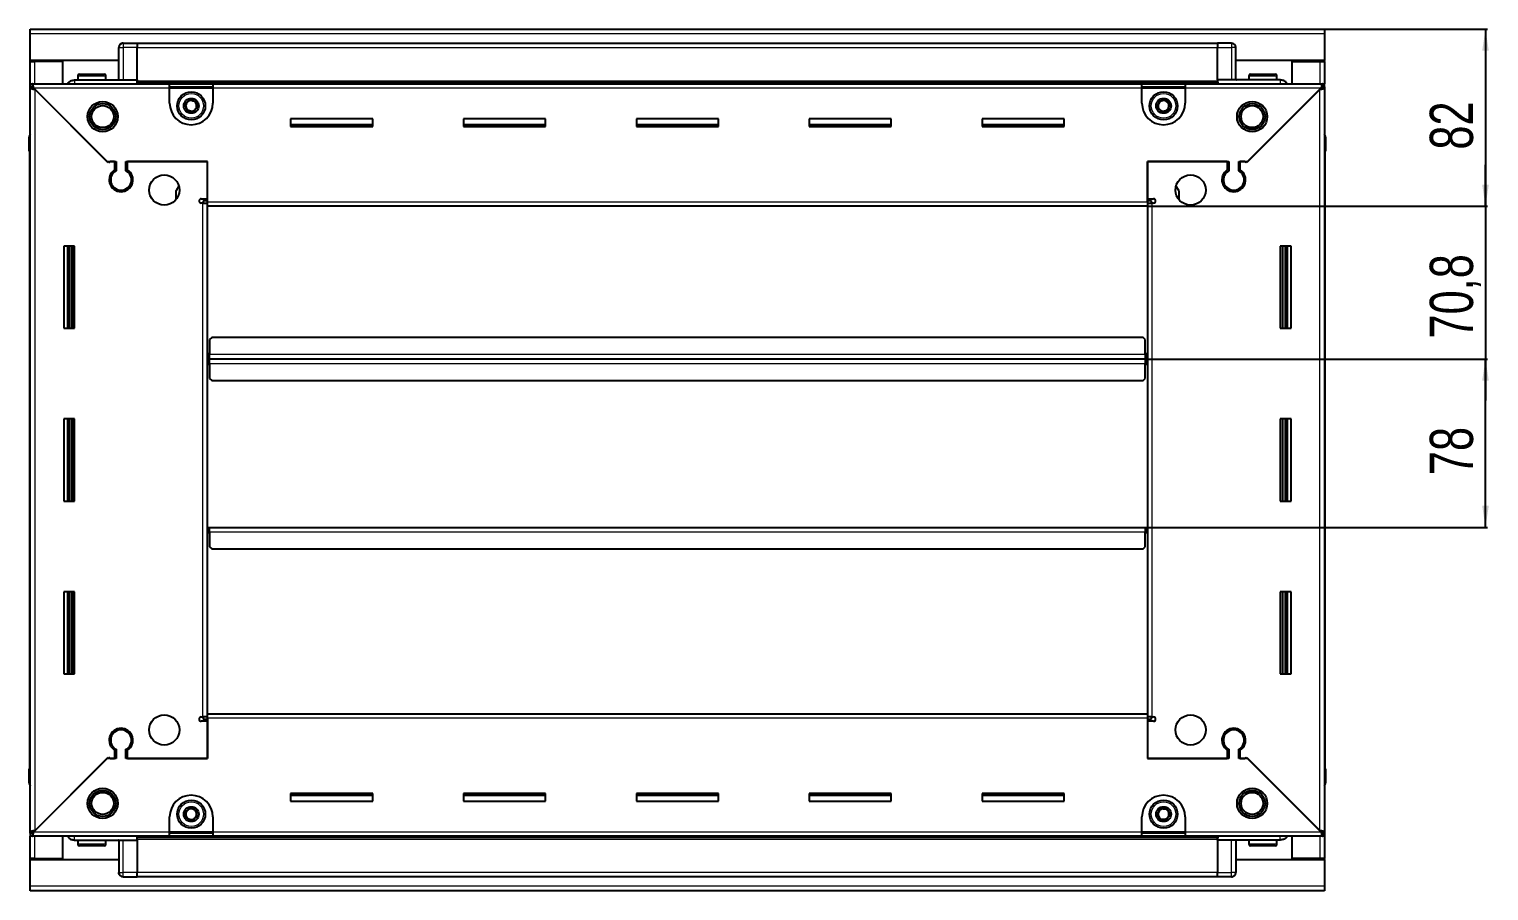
# Model space of a CAD drawing. Header units: millimetres. Extents: x 899 to 3869, y -216 to 1816.
# Drawn here: x 3193 to 3869, y 1294 to 1693 of the extents above; entities that cross this region are included whole.
import ezdxf

# ---------------------------------------------------------------- set-up
doc = ezdxf.new("R2010")
doc.units = ezdxf.units.MM
doc.layers.add('FORMAT', color=7, linetype='Continuous')
doc.styles.add('SLDTEXTSTYLE0', font='TXT', dxfattribs={"width": 0.75})
doc.dimstyles.new('SLDDIMSTYLE0', dxfattribs={"dimtxt": 20, "dimasz": 10, "dimexe": 0, "dimexo": 0.0625, "dimgap": 5, "dimtad": 2, "dimdec": 1, "dimrnd": 1e-09, "dimzin": 12, "dimdsep": 46, "dimtxsty": 'SLDTEXTSTYLE0', "dimsah": 1, "dimcen": 0.09, "dimadec": 0, "dimazin": 3, "dimtfac": 1, "dimtofl": 0, "dimtmove": 0, "dimatfit": 3, "dimfxl": 0, "dimfrac": 2, "dimtolj": 1, "dimtzin": 12, "dimarcsym": 0})
doc.dimstyles.new('SLDDIMSTYLE1', dxfattribs={"dimtxt": 20, "dimasz": 10, "dimexe": 0, "dimexo": 0.0625, "dimgap": 5, "dimtad": 2, "dimdec": 1, "dimrnd": 1e-09, "dimzin": 12, "dimdsep": 46, "dimtxsty": 'SLDTEXTSTYLE0', "dimsah": 1, "dimcen": 0.09, "dimadec": 0, "dimazin": 3, "dimtfac": 1, "dimtmove": 0, "dimatfit": 0, "dimfxl": 0, "dimfrac": 2, "dimtolj": 1, "dimtzin": 12, "dimarcsym": 0})

# ---------------------------------------------------------------- blocks, each defined once
blk = doc.blocks.new('_D_5')
at = {"layer": 'FORMAT'}
for p, q in [((3792.96, 1693.43), (3868.45, 1693.43)), ((3867.45, 1693.43), (3867.45, 1611.43)), ((3710.96, 1611.43), (3868.45, 1611.43))]:
    blk.add_line(p, q, dxfattribs=at)
for points in [[(3867.45, 1693.43), (3865.91, 1683.43), (3868.99, 1683.43)], [(3867.45, 1611.43), (3868.99, 1621.43), (3865.91, 1621.43)]]:
    blk.add_solid(points, dxfattribs=at)
at = {"layer": 'FORMAT', "insert": (3841.67, 1637.66), "char_height": 20, "attachment_point": 1, "rotation": 90, "style": 'SLDTEXTSTYLE0'}
blk.add_mtext('82', dxfattribs=at)
blk = doc.blocks.new('_D_6')
at = {"layer": 'FORMAT'}
for p, q in [((3867.45, 1611.43), (3867.45, 1630.66)), ((3710.96, 1611.43), (3868.45, 1611.43)), ((3867.45, 1611.43), (3867.45, 1540.68)), ((3709.96, 1540.68), (3868.45, 1540.68)), ((3867.45, 1540.68), (3867.45, 1521.45))]:
    blk.add_line(p, q, dxfattribs=at)
for points in [[(3867.45, 1611.43), (3868.99, 1621.43), (3865.91, 1621.43)], [(3867.45, 1540.68), (3865.91, 1530.68), (3868.99, 1530.68)]]:
    blk.add_solid(points, dxfattribs=at)
at = {"layer": 'FORMAT', "insert": (3841.67, 1550.2), "char_height": 20, "attachment_point": 1, "rotation": 90, "style": 'SLDTEXTSTYLE0'}
blk.add_mtext('70,8', dxfattribs=at)
blk = doc.blocks.new('_D_7')
at = {"layer": 'FORMAT'}
for p, q in [((3709.96, 1540.68), (3868.45, 1540.68)), ((3867.45, 1462.73), (3867.45, 1540.68)), ((3709.96, 1462.73), (3868.45, 1462.73))]:
    blk.add_line(p, q, dxfattribs=at)
for points in [[(3867.45, 1540.68), (3865.91, 1530.68), (3868.99, 1530.68)], [(3867.45, 1462.73), (3868.99, 1472.73), (3865.91, 1472.73)]]:
    blk.add_solid(points, dxfattribs=at)
at = {"layer": 'FORMAT', "insert": (3841.67, 1486.93), "char_height": 20, "attachment_point": 1, "rotation": 90, "style": 'SLDTEXTSTYLE0'}
blk.add_mtext('78', dxfattribs=at)

msp = doc.modelspace()

# ---------------------------------------------------------------- linework, layer by layer
at = {"color": 7, "linetype": 'Continuous', "lineweight": 25}
for p, q in [((3193.95, 1691.33), (3193.95, 1693.43)), ((3193.95, 1693.43), (3792.95, 1693.43)), ((3193.95, 1678.93), (3193.95, 1691.33)), ((3792.95, 1693.43), (3792.95, 1691.33)), ((3792.95, 1691.33), (3792.95, 1678.93)), ((3234.95, 1669.93), (3234.95, 1684.93)), ((3235.63, 1686.43), (3235.62, 1686.43)), ((3236.95, 1686.93), (3243.45, 1686.93)), ((3236.95, 1686.93), (3243.45, 1686.93)), ((3243.45, 1686.93), (3243.45, 1686.93)), ((3243.45, 1686.93), (3243.45, 1686.93)), ((3243.45, 1686.93), (3243.45, 1684.93)), ((3743.45, 1686.78), (3243.45, 1686.78)), ((3243.45, 1669.93), (3243.45, 1684.93)), ((3743.45, 1686.93), (3743.45, 1686.93)), ((3749.95, 1686.93), (3743.45, 1686.93)), ((3749.95, 1686.93), (3743.45, 1686.93)), ((3743.45, 1686.93), (3743.45, 1684.93)), ((3743.45, 1669.93), (3743.45, 1684.93)), ((3751.95, 1684.93), (3751.95, 1684.93)), ((3751.95, 1669.93), (3751.95, 1684.93)), ((3234.95, 1678.93), (3193.95, 1678.93)), ((3193.95, 1678.43), (3193.95, 1678.93)), ((3193.95, 1668.18), (3193.95, 1678.43)), ((3193.95, 1678.43), (3196.05, 1678.43)), ((3195.45, 1678.43), (3195.45, 1678.93)), ((3208.95, 1678.43), (3196.05, 1678.43)), ((3208.95, 1668.18), (3208.95, 1678.43)), ((3792.95, 1678.93), (3751.95, 1678.93)), ((3777.95, 1668.18), (3777.95, 1678.43)), ((3777.95, 1678.43), (3790.85, 1678.43)), ((3790.85, 1678.43), (3792.95, 1678.43)), ((3791.45, 1678.43), (3791.45, 1678.93)), ((3792.95, 1678.43), (3792.95, 1678.93)), ((3792.95, 1678.43), (3792.95, 1668.18)), ((3214.45, 1669.93), (3243.45, 1669.93)), ((3215.95, 1671.83), (3215.95, 1669.93)), ((3216.75, 1672.63), (3228.15, 1672.63)), ((3228.95, 1669.93), (3228.95, 1671.83)), ((3243.37, 1668.18), (3243.45, 1669.9)), ((3243.45, 1669.93), (3243.45, 1669.43)), ((3243.45, 1668.78), (3743.45, 1668.78)), ((3743.45, 1669.93), (3743.45, 1669.43)), ((3772.45, 1669.93), (3743.45, 1669.93)), ((3743.45, 1669.9), (3743.52, 1668.18)), ((3757.95, 1671.83), (3757.95, 1669.93)), ((3758.75, 1672.63), (3770.15, 1672.63)), ((3770.95, 1669.93), (3770.95, 1671.83)), ((3193.95, 1666.68), (3193.95, 1668.18)), ((3193.95, 1668.18), (3194.95, 1668.18)), ((3193.95, 1666.18), (3193.95, 1666.68)), ((3193.95, 1666.68), (3194.95, 1666.68)), ((3193.95, 1321.68), (3193.95, 1666.18)), ((3195.45, 1666.18), (3193.95, 1666.18)), ((3194.95, 1666.68), (3194.95, 1668.18)), ((3194.95, 1668.18), (3258.45, 1668.18)), ((3195.55, 1666.08), (3229.45, 1632.18)), ((3230.15, 1631.48), (3196.05, 1665.58)), ((3258.45, 1666.08), (3258.45, 1668.18)), ((3258.45, 1668.18), (3278.45, 1668.18)), ((3258.45, 1666.68), (3278.45, 1666.68)), ((3258.45, 1659.18), (3258.45, 1666.08)), ((3278.45, 1668.18), (3278.45, 1666.08)), ((3278.45, 1668.18), (3708.45, 1668.18)), ((3278.45, 1666.08), (3278.45, 1659.18)), ((3708.45, 1666.08), (3708.45, 1668.18)), ((3708.45, 1668.18), (3728.45, 1668.18)), ((3708.45, 1666.68), (3728.45, 1666.68)), ((3708.45, 1659.18), (3708.45, 1666.08)), ((3728.45, 1668.18), (3791.95, 1668.18)), ((3728.45, 1668.18), (3728.45, 1666.08)), ((3728.45, 1666.08), (3728.45, 1659.18)), ((3790.85, 1665.58), (3756.75, 1631.48)), ((3757.45, 1632.18), (3791.35, 1666.08)), ((3791.45, 1666.18), (3792.95, 1666.18)), ((3791.95, 1666.68), (3791.95, 1668.18)), ((3791.95, 1668.18), (3792.95, 1668.18)), ((3791.95, 1666.68), (3792.95, 1666.68)), ((3792.95, 1666.68), (3792.95, 1668.18)), ((3792.95, 1666.68), (3792.95, 1666.18)), ((3792.95, 1666.18), (3792.95, 1321.68)), ((3352.45, 1651.93), (3314.45, 1651.93)), ((3314.45, 1651.93), (3314.45, 1648.43)), ((3352.45, 1649.18), (3314.45, 1649.18)), ((3314.45, 1648.43), (3352.45, 1648.43)), ((3352.45, 1648.43), (3352.45, 1651.93)), ((3432.45, 1651.93), (3394.45, 1651.93)), ((3394.45, 1651.93), (3394.45, 1648.43)), ((3432.45, 1649.18), (3394.45, 1649.18)), ((3394.45, 1648.43), (3432.45, 1648.43)), ((3432.45, 1648.43), (3432.45, 1651.93)), ((3512.45, 1651.93), (3474.45, 1651.93)), ((3474.45, 1651.93), (3474.45, 1648.43)), ((3512.45, 1649.18), (3474.45, 1649.18)), ((3474.45, 1648.43), (3512.45, 1648.43)), ((3512.45, 1648.43), (3512.45, 1651.93)), ((3592.45, 1651.93), (3554.45, 1651.93)), ((3554.45, 1651.93), (3554.45, 1648.43)), ((3592.45, 1649.18), (3554.45, 1649.18)), ((3554.45, 1648.43), (3592.45, 1648.43)), ((3592.45, 1648.43), (3592.45, 1651.93)), ((3672.45, 1651.93), (3634.45, 1651.93)), ((3634.45, 1651.93), (3634.45, 1648.43)), ((3672.45, 1649.18), (3634.45, 1649.18)), ((3634.45, 1648.43), (3672.45, 1648.43)), ((3672.45, 1648.43), (3672.45, 1651.93)), ((3193.45, 1643.43), (3193.45, 1636.93)), ((3193.45, 1636.93), (3193.45, 1643.43)), ((3792.95, 1644.76), (3792.95, 1644.76)), ((3793.45, 1643.43), (3793.45, 1636.93)), ((3793.45, 1636.93), (3793.45, 1643.43)), ((3193.45, 1636.93), (3193.45, 1636.93)), ((3193.95, 1636.93), (3193.45, 1636.93)), ((3193.6, 1636.93), (3193.6, 1350.93)), ((3792.95, 1636.93), (3793.45, 1636.93)), ((3793.3, 1350.93), (3793.3, 1636.93)), ((3793.45, 1636.93), (3793.45, 1636.93)), ((3793.45, 1636.93), (3793.45, 1636.93)), ((3229.45, 1632.18), (3233.65, 1632.18)), ((3230.85, 1632.18), (3230.15, 1631.48)), ((3232.95, 1632.18), (3230.85, 1632.18)), ((3232.95, 1632.18), (3232.95, 1628.29)), ((3233.65, 1632.18), (3233.65, 1627.9)), ((3238.25, 1632.18), (3275.95, 1632.18)), ((3238.25, 1627.9), (3238.25, 1632.18)), ((3238.95, 1628.29), (3238.95, 1632.18)), ((3275.95, 1632.18), (3238.95, 1632.18)), ((3275.95, 1613.53), (3275.95, 1632.18)), ((3275.95, 1614.93), (3275.95, 1632.18)), ((3710.95, 1632.18), (3748.65, 1632.18)), ((3710.95, 1613.53), (3710.95, 1632.18)), ((3710.95, 1632.18), (3710.95, 1614.93)), ((3747.95, 1632.18), (3710.95, 1632.18)), ((3747.95, 1632.18), (3747.95, 1628.29)), ((3748.65, 1632.18), (3748.65, 1627.9)), ((3753.25, 1632.18), (3757.45, 1632.18)), ((3753.25, 1627.9), (3753.25, 1632.18)), ((3756.05, 1632.18), (3753.95, 1632.18)), ((3753.95, 1628.29), (3753.95, 1632.18)), ((3756.75, 1631.48), (3756.05, 1632.18)), ((3233.95, 1619.32), (3233.95, 1618.56)), ((3262.69, 1620.83), (3261.45, 1618.68)), ((3261.45, 1614.6), (3261.45, 1618.68)), ((3273.1, 1614.93), (3275.95, 1614.93)), ((3710.95, 1614.93), (3713.8, 1614.93)), ((3725.45, 1618.68), (3724.21, 1620.83)), ((3725.45, 1618.68), (3725.45, 1614.6)), ((3752.95, 1619.32), (3752.95, 1618.56)), ((3273.85, 1612.93), (3273.1, 1612.93)), ((3273.85, 1612.93), (3275.95, 1612.93)), ((3275.95, 1613.93), (3273.95, 1613.93)), ((3273.95, 1613.93), (3273.95, 1612.93)), ((3275.95, 1611.43), (3275.95, 1613.53)), ((3710.95, 1611.43), (3275.95, 1611.43)), ((3275.95, 1376.43), (3275.95, 1611.43)), ((3712.95, 1613.93), (3710.95, 1613.93)), ((3710.95, 1613.53), (3710.95, 1611.43)), ((3710.95, 1612.93), (3713.05, 1612.93)), ((3710.95, 1611.43), (3710.95, 1376.43)), ((3712.95, 1612.93), (3712.95, 1613.93)), ((3713.8, 1612.93), (3713.05, 1612.93)), ((3214.45, 1592.93), (3209.45, 1592.93)), ((3209.45, 1592.93), (3209.45, 1554.93)), ((3211.6, 1554.93), (3211.6, 1592.93)), ((3213.39, 1554.93), (3213.39, 1592.93)), ((3213.42, 1554.93), (3213.42, 1592.93)), ((3214.45, 1554.93), (3214.45, 1592.93)), ((3772.45, 1592.93), (3772.45, 1554.93)), ((3777.45, 1592.93), (3772.45, 1592.93)), ((3773.47, 1592.93), (3773.47, 1554.93)), ((3773.51, 1592.93), (3773.51, 1554.93)), ((3775.3, 1592.93), (3775.3, 1554.93)), ((3777.45, 1554.93), (3777.45, 1592.93)), ((3209.45, 1554.93), (3214.45, 1554.93)), ((3772.45, 1554.93), (3777.45, 1554.93)), ((3277.95, 1550.68), (3276.95, 1549.68)), ((3276.95, 1549.68), (3276.95, 1542.78)), ((3708.95, 1550.68), (3277.95, 1550.68)), ((3709.95, 1549.68), (3708.95, 1550.68)), ((3709.95, 1542.78), (3709.95, 1549.68)), ((3276.7, 1540.68), (3275.95, 1540.68)), ((3276.95, 1543.53), (3276.7, 1543.53)), ((3276.7, 1543.53), (3276.7, 1540.68)), ((3276.7, 1540.68), (3276.7, 1537.83)), ((3276.95, 1540.68), (3276.95, 1542.78)), ((3709.95, 1540.68), (3276.95, 1540.68)), ((3276.95, 1538.58), (3276.95, 1540.68)), ((3710.2, 1543.53), (3709.95, 1543.53)), ((3709.95, 1542.78), (3709.95, 1540.68)), ((3709.95, 1540.68), (3709.95, 1538.58)), ((3710.2, 1540.68), (3710.2, 1543.53)), ((3710.95, 1540.68), (3710.2, 1540.68)), ((3710.2, 1537.83), (3710.2, 1540.68)), ((3276.7, 1537.83), (3276.95, 1537.83)), ((3276.95, 1538.58), (3276.95, 1531.68)), ((3709.95, 1531.68), (3709.95, 1538.58)), ((3709.95, 1537.83), (3710.2, 1537.83)), ((3276.95, 1531.68), (3277.95, 1530.68)), ((3277.95, 1530.68), (3708.95, 1530.68)), ((3708.95, 1530.68), (3709.95, 1531.68)), ((3214.45, 1512.93), (3209.45, 1512.93)), ((3209.45, 1512.93), (3209.45, 1474.93)), ((3211.6, 1474.93), (3211.6, 1512.93)), ((3213.39, 1474.93), (3213.39, 1512.93)), ((3213.42, 1474.93), (3213.42, 1512.93)), ((3214.45, 1474.93), (3214.45, 1512.93)), ((3772.45, 1512.93), (3772.45, 1474.93)), ((3777.45, 1512.93), (3772.45, 1512.93)), ((3773.47, 1512.93), (3773.47, 1474.93)), ((3773.51, 1512.93), (3773.51, 1474.93)), ((3775.3, 1512.93), (3775.3, 1474.93)), ((3777.45, 1474.93), (3777.45, 1512.93)), ((3209.45, 1474.93), (3214.45, 1474.93)), ((3772.45, 1474.93), (3777.45, 1474.93)), ((3275.95, 1462.73), (3276.7, 1462.73)), ((3276.7, 1462.73), (3276.7, 1459.88)), ((3276.7, 1459.88), (3276.95, 1459.88)), ((3276.95, 1460.63), (3276.95, 1462.73)), ((3276.95, 1462.73), (3709.95, 1462.73)), ((3276.95, 1460.63), (3276.95, 1453.73)), ((3709.95, 1462.73), (3709.95, 1460.63)), ((3709.95, 1453.73), (3709.95, 1460.63)), ((3709.95, 1459.88), (3710.2, 1459.88)), ((3710.2, 1459.88), (3710.2, 1462.73)), ((3710.2, 1462.73), (3710.95, 1462.73)), ((3276.95, 1453.73), (3277.95, 1452.73)), ((3277.95, 1452.73), (3708.95, 1452.73)), ((3708.95, 1452.73), (3709.95, 1453.73)), ((3214.45, 1432.93), (3209.45, 1432.93)), ((3209.45, 1432.93), (3209.45, 1394.93)), ((3211.6, 1394.93), (3211.6, 1432.93)), ((3213.39, 1394.93), (3213.39, 1432.93)), ((3213.42, 1394.93), (3213.42, 1432.93)), ((3214.45, 1394.93), (3214.45, 1432.93)), ((3772.45, 1432.93), (3772.45, 1394.93)), ((3777.45, 1432.93), (3772.45, 1432.93)), ((3773.47, 1432.93), (3773.47, 1394.93)), ((3773.51, 1432.93), (3773.51, 1394.93)), ((3775.3, 1432.93), (3775.3, 1394.93)), ((3777.45, 1394.93), (3777.45, 1432.93)), ((3209.45, 1394.93), (3214.45, 1394.93)), ((3772.45, 1394.93), (3777.45, 1394.93)), ((3273.1, 1374.93), (3273.85, 1374.93)), ((3275.95, 1372.93), (3273.1, 1372.93)), ((3275.95, 1374.93), (3273.85, 1374.93)), ((3273.95, 1374.93), (3273.95, 1373.93)), ((3273.95, 1373.93), (3275.95, 1373.93)), ((3275.95, 1374.33), (3275.95, 1376.43)), ((3275.95, 1376.43), (3710.95, 1376.43)), ((3275.95, 1374.33), (3275.95, 1355.68)), ((3275.95, 1355.68), (3275.95, 1372.93)), ((3710.95, 1376.43), (3710.95, 1374.33)), ((3713.05, 1374.93), (3710.95, 1374.93)), ((3710.95, 1374.33), (3710.95, 1355.68)), ((3710.95, 1373.93), (3712.95, 1373.93)), ((3710.95, 1372.93), (3710.95, 1355.68)), ((3713.8, 1372.93), (3710.95, 1372.93)), ((3712.95, 1373.93), (3712.95, 1374.93)), ((3713.05, 1374.93), (3713.8, 1374.93)), ((3233.95, 1369.31), (3233.95, 1368.55)), ((3752.95, 1369.31), (3752.95, 1368.55)), ((3232.95, 1359.57), (3232.95, 1355.68)), ((3233.65, 1359.97), (3233.65, 1355.68)), ((3238.25, 1355.68), (3238.25, 1359.97)), ((3238.95, 1355.68), (3238.95, 1359.57)), ((3747.95, 1359.57), (3747.95, 1355.68)), ((3748.65, 1359.97), (3748.65, 1355.68)), ((3753.25, 1355.68), (3753.25, 1359.97)), ((3753.95, 1355.68), (3753.95, 1359.57)), ((3229.45, 1355.68), (3195.55, 1321.78)), ((3196.05, 1322.28), (3230.15, 1356.38)), ((3233.65, 1355.68), (3229.45, 1355.68)), ((3230.15, 1356.38), (3230.85, 1355.68)), ((3230.85, 1355.68), (3232.95, 1355.68)), ((3275.95, 1355.68), (3238.25, 1355.68)), ((3238.95, 1355.68), (3275.95, 1355.68)), ((3748.65, 1355.68), (3710.95, 1355.68)), ((3710.95, 1355.68), (3747.95, 1355.68)), ((3757.45, 1355.68), (3753.25, 1355.68)), ((3753.95, 1355.68), (3756.05, 1355.68)), ((3756.05, 1355.68), (3756.75, 1356.38)), ((3756.75, 1356.38), (3790.85, 1322.28)), ((3791.35, 1321.78), (3757.45, 1355.68)), ((3193.45, 1350.93), (3193.45, 1350.93)), ((3193.45, 1344.43), (3193.45, 1350.93)), ((3193.45, 1350.93), (3193.45, 1350.93)), ((3193.45, 1350.93), (3193.45, 1344.43)), ((3193.95, 1350.93), (3193.45, 1350.93)), ((3792.95, 1350.93), (3793.45, 1350.93)), ((3793.45, 1350.93), (3793.45, 1350.93)), ((3793.45, 1344.43), (3793.45, 1350.93)), ((3793.45, 1350.93), (3793.45, 1344.43)), ((3193.95, 1343.11), (3193.95, 1343.11)), ((3352.45, 1339.43), (3314.45, 1339.43)), ((3314.45, 1339.43), (3314.45, 1335.93)), ((3314.45, 1338.68), (3352.45, 1338.68)), ((3352.45, 1335.93), (3352.45, 1339.43)), ((3432.45, 1339.43), (3394.45, 1339.43)), ((3394.45, 1339.43), (3394.45, 1335.93)), ((3394.45, 1338.68), (3432.45, 1338.68)), ((3432.45, 1335.93), (3432.45, 1339.43)), ((3512.45, 1339.43), (3474.45, 1339.43)), ((3474.45, 1339.43), (3474.45, 1335.93)), ((3474.45, 1338.68), (3512.45, 1338.68)), ((3512.45, 1335.93), (3512.45, 1339.43)), ((3592.45, 1339.43), (3554.45, 1339.43)), ((3554.45, 1339.43), (3554.45, 1335.93)), ((3554.45, 1338.68), (3592.45, 1338.68)), ((3592.45, 1335.93), (3592.45, 1339.43)), ((3672.45, 1339.43), (3634.45, 1339.43)), ((3634.45, 1339.43), (3634.45, 1335.93)), ((3634.45, 1338.68), (3672.45, 1338.68)), ((3672.45, 1335.93), (3672.45, 1339.43)), ((3314.45, 1335.93), (3352.45, 1335.93)), ((3394.45, 1335.93), (3432.45, 1335.93)), ((3474.45, 1335.93), (3512.45, 1335.93)), ((3554.45, 1335.93), (3592.45, 1335.93)), ((3634.45, 1335.93), (3672.45, 1335.93)), ((3258.45, 1321.78), (3258.45, 1328.68)), ((3278.45, 1328.68), (3278.45, 1321.78)), ((3708.45, 1321.78), (3708.45, 1328.68)), ((3728.45, 1328.68), (3728.45, 1321.78)), ((3193.95, 1321.18), (3193.95, 1321.68)), ((3195.45, 1321.68), (3193.95, 1321.68)), ((3193.95, 1321.18), (3193.95, 1319.68)), ((3194.95, 1321.18), (3193.95, 1321.18)), ((3193.95, 1309.43), (3193.95, 1319.68)), ((3194.95, 1319.68), (3193.95, 1319.68)), ((3194.95, 1321.18), (3194.95, 1319.68)), ((3258.45, 1319.68), (3194.95, 1319.68)), ((3208.95, 1309.43), (3208.95, 1319.68)), ((3214.45, 1317.93), (3243.45, 1317.93)), ((3215.95, 1317.93), (3215.95, 1316.03)), ((3228.95, 1316.03), (3228.95, 1317.93)), ((3234.95, 1317.93), (3234.95, 1302.93)), ((3243.45, 1317.97), (3243.37, 1319.68)), ((3743.45, 1319.08), (3243.45, 1319.08)), ((3243.45, 1317.93), (3243.45, 1318.43)), ((3243.45, 1317.93), (3243.45, 1302.93)), ((3258.45, 1319.68), (3258.45, 1321.78)), ((3278.45, 1321.18), (3258.45, 1321.18)), ((3278.45, 1319.68), (3258.45, 1319.68)), ((3278.45, 1321.78), (3278.45, 1319.68)), ((3708.45, 1319.68), (3278.45, 1319.68)), ((3708.45, 1319.68), (3708.45, 1321.78)), ((3728.45, 1321.18), (3708.45, 1321.18)), ((3728.45, 1319.68), (3708.45, 1319.68)), ((3728.45, 1321.78), (3728.45, 1319.68)), ((3791.95, 1319.68), (3728.45, 1319.68)), ((3743.52, 1319.68), (3743.45, 1317.97)), ((3743.45, 1317.93), (3743.45, 1318.43)), ((3772.45, 1317.93), (3743.45, 1317.93)), ((3743.45, 1317.93), (3743.45, 1302.93)), ((3751.95, 1317.93), (3751.95, 1302.93)), ((3757.95, 1317.93), (3757.95, 1316.03)), ((3770.95, 1316.03), (3770.95, 1317.93)), ((3777.95, 1309.43), (3777.95, 1319.68)), ((3791.45, 1321.68), (3792.95, 1321.68)), ((3791.95, 1321.18), (3791.95, 1319.68)), ((3792.95, 1321.18), (3791.95, 1321.18)), ((3792.95, 1319.68), (3791.95, 1319.68)), ((3792.95, 1321.68), (3792.95, 1321.18)), ((3792.95, 1321.18), (3792.95, 1319.68)), ((3792.95, 1319.68), (3792.95, 1309.43)), ((3220.52, 1315.23), (3216.75, 1315.23)), ((3228.15, 1315.23), (3220.52, 1315.23)), ((3765.74, 1315.23), (3758.75, 1315.23)), ((3770.15, 1315.23), (3765.74, 1315.23)), ((3196.05, 1309.43), (3193.95, 1309.43)), ((3193.95, 1308.93), (3193.95, 1309.43)), ((3193.95, 1308.93), (3234.95, 1308.93)), ((3193.95, 1296.53), (3193.95, 1308.93)), ((3195.45, 1308.93), (3195.45, 1309.43)), ((3196.05, 1309.43), (3208.95, 1309.43)), ((3751.95, 1308.93), (3792.95, 1308.93)), ((3790.85, 1309.43), (3777.95, 1309.43)), ((3792.95, 1309.43), (3790.85, 1309.43)), ((3791.45, 1308.93), (3791.45, 1309.43)), ((3792.95, 1308.93), (3792.95, 1309.43)), ((3792.95, 1308.93), (3792.95, 1296.53)), ((3234.95, 1302.93), (3234.95, 1302.93)), ((3236.95, 1300.93), (3243.45, 1300.93)), ((3236.95, 1300.93), (3243.45, 1300.93)), ((3243.45, 1300.93), (3243.45, 1302.93)), ((3243.45, 1301.08), (3743.45, 1301.08)), ((3243.45, 1300.93), (3243.45, 1300.93)), ((3743.45, 1300.93), (3743.45, 1302.93)), ((3749.95, 1300.93), (3743.45, 1300.93)), ((3743.45, 1300.93), (3743.45, 1300.93)), ((3743.45, 1300.93), (3743.45, 1300.93)), ((3749.95, 1300.93), (3743.45, 1300.93)), ((3751.27, 1301.43), (3751.27, 1301.43)), ((3193.95, 1294.43), (3193.95, 1296.53)), ((3792.95, 1294.43), (3193.95, 1294.43)), ((3792.95, 1296.53), (3792.95, 1294.43))]:
    msp.add_line(p, q, dxfattribs=at)
at = {"color": 8, "linetype": 'Continuous', "lineweight": 18}
for p, q in [((3792.95, 1691.33), (3193.95, 1691.33)), ((3234.95, 1684.93), (3236.95, 1684.93)), ((3236.95, 1686.93), (3236.95, 1684.93)), ((3236.95, 1684.93), (3236.95, 1669.93)), ((3243.45, 1684.93), (3236.95, 1684.93)), ((3743.45, 1684.78), (3243.45, 1684.78)), ((3743.45, 1684.93), (3749.95, 1684.93)), ((3749.95, 1686.93), (3749.95, 1684.93)), ((3749.95, 1684.93), (3749.95, 1669.93)), ((3751.95, 1684.93), (3749.95, 1684.93)), ((3196.05, 1678.43), (3196.05, 1678.93)), ((3196.05, 1668.18), (3196.05, 1678.43)), ((3790.85, 1678.93), (3790.85, 1678.43)), ((3790.85, 1678.43), (3790.85, 1668.18)), ((3215.95, 1671.83), (3228.95, 1671.83)), ((3743.45, 1669.43), (3243.45, 1669.43)), ((3757.95, 1671.83), (3770.95, 1671.83)), ((3258.45, 1666.08), (3195.55, 1666.08)), ((3196.05, 1665.58), (3196.05, 1322.28)), ((3743.45, 1668.2), (3243.45, 1668.2)), ((3258.45, 1666.08), (3278.45, 1666.08)), ((3708.45, 1666.08), (3278.45, 1666.08)), ((3708.45, 1666.08), (3728.45, 1666.08)), ((3791.35, 1666.08), (3728.45, 1666.08)), ((3790.85, 1322.28), (3790.85, 1665.58)), ((3193.95, 1643.43), (3193.45, 1643.43)), ((3792.95, 1643.43), (3793.45, 1643.43)), ((3273.85, 1374.93), (3273.85, 1612.93)), ((3275.95, 1613.53), (3710.95, 1613.53)), ((3713.05, 1612.93), (3713.05, 1374.93)), ((3210.95, 1592.93), (3210.95, 1554.93)), ((3212.18, 1592.93), (3212.18, 1554.93)), ((3774.71, 1554.93), (3774.71, 1592.93)), ((3775.95, 1554.93), (3775.95, 1592.93)), ((3709.95, 1542.78), (3276.95, 1542.78)), ((3276.95, 1538.58), (3709.95, 1538.58)), ((3210.95, 1512.93), (3210.95, 1474.93)), ((3212.18, 1512.93), (3212.18, 1474.93)), ((3774.71, 1474.93), (3774.71, 1512.93)), ((3775.95, 1474.93), (3775.95, 1512.93)), ((3276.95, 1460.63), (3709.95, 1460.63)), ((3210.95, 1432.93), (3210.95, 1394.93)), ((3212.18, 1432.93), (3212.18, 1394.93)), ((3774.71, 1394.93), (3774.71, 1432.93)), ((3775.95, 1394.93), (3775.95, 1432.93)), ((3710.95, 1374.33), (3275.95, 1374.33)), ((3193.95, 1344.43), (3193.45, 1344.43)), ((3792.95, 1344.43), (3793.45, 1344.43)), ((3195.55, 1321.78), (3258.45, 1321.78)), ((3196.05, 1309.43), (3196.05, 1319.68)), ((3236.95, 1302.93), (3236.95, 1317.93)), ((3243.45, 1319.67), (3743.45, 1319.67)), ((3243.45, 1318.43), (3743.45, 1318.43)), ((3278.45, 1321.78), (3258.45, 1321.78)), ((3278.45, 1321.78), (3708.45, 1321.78)), ((3728.45, 1321.78), (3708.45, 1321.78)), ((3728.45, 1321.78), (3791.35, 1321.78)), ((3749.95, 1302.93), (3749.95, 1317.93)), ((3790.85, 1319.68), (3790.85, 1309.43)), ((3220.25, 1316.03), (3215.95, 1316.03)), ((3228.95, 1316.03), (3220.25, 1316.03)), ((3765.92, 1316.03), (3757.95, 1316.03)), ((3770.95, 1316.03), (3765.92, 1316.03)), ((3196.05, 1308.93), (3196.05, 1309.43)), ((3790.85, 1309.43), (3790.85, 1308.93)), ((3234.95, 1302.93), (3236.95, 1302.93)), ((3243.45, 1302.93), (3236.95, 1302.93)), ((3236.95, 1300.93), (3236.95, 1302.93)), ((3243.45, 1303.08), (3743.45, 1303.08)), ((3743.45, 1302.93), (3749.95, 1302.93)), ((3751.95, 1302.93), (3749.95, 1302.93)), ((3749.95, 1300.93), (3749.95, 1302.93)), ((3792.95, 1296.53), (3193.95, 1296.53))]:
    msp.add_line(p, q, dxfattribs=at)
at = {"color": 7, "linetype": 'Continuous', "lineweight": 25, "flags": 128}
msp.add_lwpolyline([(3235.09, 1302.18), (3234.99, 1302.54), (3234.95, 1302.93)], dxfattribs=at)
at = {"color": 7, "linetype": 'Continuous', "lineweight": 25}
for centre, radius in [((3268.45, 1657.93), 6.5), ((3718.45, 1657.93), 6.5), ((3227.45, 1652.93), 7), ((3227.45, 1652.93), 6.03), ((3227.45, 1652.93), 5.1), ((3268.45, 1657.93), 3.46), ((3718.45, 1657.93), 3.46), ((3759.45, 1652.93), 7), ((3759.45, 1652.93), 6.02), ((3759.45, 1652.93), 5.1), ((3255.95, 1618.93), 7), ((3730.95, 1618.93), 7), ((3255.95, 1368.93), 7), ((3730.95, 1368.93), 7), ((3227.45, 1334.93), 7), ((3227.45, 1334.93), 6.03), ((3227.45, 1334.93), 5.1), ((3759.45, 1334.93), 7), ((3759.45, 1334.93), 6.03), ((3759.45, 1334.93), 5.1), ((3268.45, 1329.93), 6.5), ((3268.45, 1329.93), 3.46), ((3718.45, 1329.93), 6.5), ((3718.45, 1329.93), 3.46)]:
    msp.add_circle(centre, radius, dxfattribs=at)
at = {"color": 8, "linetype": 'Continuous', "lineweight": 18}
for centre in [(3268.45, 1657.93), (3718.45, 1657.93), (3268.45, 1329.93), (3718.45, 1329.93)]:
    msp.add_circle(centre, 5.7, dxfattribs=at)
at = {"color": 7, "linetype": 'Continuous', "lineweight": 25}
for centre, radius, start, end in [((3236.95, 1684.93), 2, 90, 180), ((3236.95, 1684.93), 2, 90, 131.40962), ((3749.95, 1684.93), 2, 0, 90), ((3749.95, 1684.93), 2, 0, 90), ((3216.75, 1671.83), 0.8, 90, 180), ((3228.15, 1671.83), 0.8, 0, 90), ((3234.75, 1670.13), 0.2, 270, 0), ((3752.15, 1670.13), 0.2, 180, 270), ((3758.75, 1671.83), 0.8, 90, 180), ((3770.15, 1671.83), 0.8, 0, 90), ((3268.45, 1659.18), 10, 180, 270), ((3268.45, 1657.93), 2.5, 134.01559, 194.01559), ((3268.45, 1657.93), 2.5, 194.01559, 254.01559), ((3268.45, 1657.93), 2.5, 74.01559, 134.01559), ((3268.45, 1657.93), 2.5, 254.01559, 314.01559), ((3268.45, 1659.18), 10, 270, 0), ((3268.45, 1657.93), 2.5, 14.01559, 74.01559), ((3268.45, 1657.93), 2.5, 314.01559, 14.01559), ((3718.45, 1659.18), 10, 180, 270), ((3718.45, 1657.93), 2.5, 160.11158, 220.11158), ((3718.45, 1657.93), 2.5, 100.11158, 160.11158), ((3718.45, 1657.93), 2.5, 220.11158, 280.11158), ((3718.45, 1657.93), 2.5, 40.11158, 100.11158), ((3718.45, 1659.18), 10, 270, 0), ((3718.45, 1657.93), 2.5, 280.11158, 340.11158), ((3718.45, 1657.93), 2.5, 340.11158, 40.11158), ((3195.45, 1643.43), 2, 138.57492, 180), ((3195.45, 1643.43), 2, 138.59038, 180), ((3791.45, 1643.43), 2, 0, 41.40962), ((3235.95, 1623.68), 5.5, 123.05573, 56.94427), ((3750.95, 1623.68), 5.5, 123.05573, 56.94427), ((3235.95, 1623.68), 4.8, 118.63099, 61.36901), ((3750.95, 1623.68), 4.8, 118.63099, 61.36901), ((3273.1, 1613.93), 1, 90, 270), ((3713.8, 1613.93), 1, 270, 90), ((3273.1, 1373.93), 1, 90, 270), ((3713.8, 1373.93), 1, 270, 90), ((3235.95, 1364.18), 5.5, 303.05573, 236.94427), ((3235.95, 1364.18), 4.8, 298.63099, 241.36901), ((3750.95, 1364.18), 5.5, 303.05573, 236.94427), ((3750.95, 1364.18), 4.8, 298.63099, 241.36901), ((3195.45, 1344.43), 2, 180, 199.56674), ((3195.45, 1344.43), 2, 180, 221.39416), ((3791.45, 1344.43), 2, 318.57492, 360), ((3791.45, 1344.43), 2, 318.59038, 0), ((3195.45, 1344.43), 2, 213.78451, 221.40962), ((3268.45, 1328.68), 10, 90, 180), ((3268.45, 1328.68), 10, 0, 90), ((3718.45, 1328.68), 10, 90, 180), ((3718.45, 1328.68), 10, 0, 90), ((3268.45, 1329.93), 2.5, 127.47401, 187.47401), ((3268.45, 1329.93), 2.5, 67.47401, 127.47401), ((3268.45, 1329.93), 2.5, 7.47401, 67.47401), ((3718.45, 1329.93), 2.5, 147.04236, 207.04236), ((3718.45, 1329.93), 2.5, 87.04236, 147.04236), ((3718.45, 1329.93), 2.5, 27.04236, 87.04236), ((3718.45, 1329.93), 2.5, 327.04236, 27.04236), ((3268.45, 1329.93), 2.5, 187.47401, 247.47401), ((3268.45, 1329.93), 2.5, 247.47401, 307.47401), ((3268.45, 1329.93), 2.5, 307.47401, 7.47401), ((3718.45, 1329.93), 2.5, 207.04236, 267.04236), ((3718.45, 1329.93), 2.5, 267.04236, 327.04236), ((3234.75, 1317.73), 0.2, 0, 90), ((3752.15, 1317.73), 0.2, 90, 180), ((3216.75, 1316.03), 0.8, 180, 270), ((3228.15, 1316.03), 0.8, 270, 360), ((3758.75, 1316.03), 0.8, 180, 270), ((3770.15, 1316.03), 0.8, 270, 0), ((3236.95, 1302.93), 2, 180, 270), ((3749.95, 1302.93), 2, 270, 0), ((3749.95, 1302.93), 2, 270, 288.58003), ((3749.95, 1302.93), 2, 303.94202, 311.40962)]:
    msp.add_arc(centre, radius, start, end, dxfattribs=at)
for points, knots in [([(3211.23, 1668.18), (3211.35, 1668.38), (3211.74, 1669.03), (3212.89, 1669.74), (3213.93, 1669.87), (3214.45, 1669.93)], [0, 0, 0, 0, 0.1822499, 0.5911249, 1, 1, 1, 1]), ([(3243.45, 1669.93), (3243.45, 1669.9), (3243.45, 1669.82), (3243.45, 1669.2), (3243.45, 1668.62), (3243.45, 1668.23), (3243.45, 1668.2)], [0, 0, 0, 0, 0.324279, 0.648558, 0.972836, 1, 1, 1, 1]), ([(3743.45, 1669.93), (3743.45, 1669.9), (3743.45, 1669.82), (3743.45, 1669.2), (3743.45, 1668.62), (3743.45, 1668.23), (3743.45, 1668.2)], [0, 0, 0, 0, 0.3242788, 0.6485576, 0.9728365, 1, 1, 1, 1]), ([(3775.66, 1668.18), (3775.54, 1668.38), (3775.16, 1669.03), (3774, 1669.74), (3772.97, 1669.87), (3772.45, 1669.93)], [0, 0, 0, 0, 0.18225, 0.591125, 1, 1, 1, 1]), ([(3193.95, 1666.18), (3193.97, 1666.14), (3194.03, 1666.05), (3194.42, 1665.91), (3194.98, 1665.78), (3195.56, 1665.67), (3195.92, 1665.61), (3196.05, 1665.58)], [0, 0, 0, 0, 0.230255, 0.448522, 0.666786, 0.88505, 1, 1, 1, 1]), ([(3195.55, 1666.08), (3195.5, 1666.34), (3195.41, 1666.83), (3195.28, 1667.47), (3195.15, 1667.94), (3195.04, 1668.16), (3194.97, 1668.18), (3194.95, 1668.18)], [0, 0, 0, 0, 0.230255, 0.448522, 0.666786, 0.88505, 1, 1, 1, 1]), ([(3790.85, 1665.58), (3791.1, 1665.63), (3791.59, 1665.72), (3792.24, 1665.85), (3792.7, 1665.98), (3792.92, 1666.09), (3792.94, 1666.16), (3792.95, 1666.18)], [0, 0, 0, 0, 0.230255, 0.448522, 0.666786, 0.88505, 1, 1, 1, 1]), ([(3791.95, 1668.18), (3791.9, 1668.16), (3791.81, 1668.11), (3791.68, 1667.71), (3791.55, 1667.15), (3791.44, 1666.57), (3791.37, 1666.21), (3791.35, 1666.08)], [0, 0, 0, 0, 0.230255, 0.448522, 0.666786, 0.88505, 1, 1, 1, 1]), ([(3265.67, 1658.73), (3266.04, 1659.09), (3266.74, 1659.76), (3267.43, 1660.42), (3267.75, 1660.73)], [0, 0, 0, 0, 0.534686, 1, 1, 1, 1]), ([(3266.37, 1655.93), (3266.29, 1656.26), (3266.09, 1657.06), (3265.85, 1658.03), (3265.7, 1658.61), (3265.67, 1658.73)], [0, 0, 0, 0, 0.362901, 0.866875, 1, 1, 1, 1]), ([(3269.15, 1655.13), (3268.65, 1655.28), (3267.72, 1655.54), (3266.8, 1655.81), (3266.37, 1655.93)], [0, 0, 0, 0, 0.534686, 1, 1, 1, 1]), ([(3267.75, 1660.73), (3268.24, 1660.59), (3269.17, 1660.33), (3270.09, 1660.06), (3270.52, 1659.94)], [0, 0, 0, 0, 0.534686, 1, 1, 1, 1]), ([(3271.22, 1657.14), (3270.85, 1656.78), (3270.16, 1656.11), (3269.47, 1655.44), (3269.15, 1655.13)], [0, 0, 0, 0, 0.534686, 1, 1, 1, 1]), ([(3270.52, 1659.94), (3270.55, 1659.82), (3270.7, 1659.24), (3270.94, 1658.27), (3271.14, 1657.47), (3271.22, 1657.14)], [0, 0, 0, 0, 0.1331247, 0.6370994, 1, 1, 1, 1]), ([(3715.61, 1657.43), (3715.65, 1657.54), (3715.85, 1658.11), (3716.19, 1659.04), (3716.47, 1659.82), (3716.59, 1660.14)], [0, 0, 0, 0, 0.133125, 0.637099, 1, 1, 1, 1]), ([(3717.47, 1655.22), (3717.13, 1655.61), (3716.51, 1656.35), (3715.89, 1657.09), (3715.61, 1657.43)], [0, 0, 0, 0, 0.5346859, 1, 1, 1, 1]), ([(3716.59, 1660.14), (3717.1, 1660.23), (3718.05, 1660.4), (3718.99, 1660.57), (3719.43, 1660.65)], [0, 0, 0, 0, 0.534686, 1, 1, 1, 1]), ([(3720.31, 1655.73), (3719.8, 1655.64), (3718.85, 1655.47), (3717.91, 1655.3), (3717.47, 1655.22)], [0, 0, 0, 0, 0.534686, 1, 1, 1, 1]), ([(3719.43, 1660.65), (3719.76, 1660.25), (3720.38, 1659.52), (3721, 1658.78), (3721.29, 1658.44)], [0, 0, 0, 0, 0.534686, 1, 1, 1, 1]), ([(3721.29, 1658.44), (3721.17, 1658.12), (3720.89, 1657.34), (3720.55, 1656.41), (3720.35, 1655.84), (3720.31, 1655.73)], [0, 0, 0, 0, 0.362901, 0.866875, 1, 1, 1, 1]), ([(3265.78, 1331.04), (3265.88, 1331.12), (3266.36, 1331.48), (3267.15, 1332.09), (3267.8, 1332.59), (3268.07, 1332.8)], [0, 0, 0, 0, 0.133125, 0.637099, 1, 1, 1, 1]), ([(3266.16, 1328.18), (3266.09, 1328.69), (3265.96, 1329.65), (3265.84, 1330.6), (3265.78, 1331.04)], [0, 0, 0, 0, 0.534686, 1, 1, 1, 1]), ([(3268.07, 1332.8), (3268.55, 1332.6), (3269.44, 1332.23), (3270.33, 1331.86), (3270.74, 1331.69)], [0, 0, 0, 0, 0.534686, 1, 1, 1, 1]), ([(3270.74, 1331.69), (3270.81, 1331.18), (3270.93, 1330.22), (3271.06, 1329.27), (3271.11, 1328.83)], [0, 0, 0, 0, 0.534686, 1, 1, 1, 1]), ([(3715.56, 1330.08), (3715.85, 1330.52), (3716.37, 1331.33), (3716.89, 1332.13), (3717.14, 1332.51)], [0, 0, 0, 0, 0.534686, 1, 1, 1, 1]), ([(3717.14, 1332.51), (3717.26, 1332.5), (3717.86, 1332.47), (3718.85, 1332.42), (3719.67, 1332.37), (3720.02, 1332.36)], [0, 0, 0, 0, 0.1331247, 0.6370994, 1, 1, 1, 1]), ([(3720.02, 1332.36), (3720.25, 1331.9), (3720.69, 1331.04), (3721.13, 1330.18), (3721.33, 1329.79)], [0, 0, 0, 0, 0.5346859, 1, 1, 1, 1]), ([(3268.82, 1327.07), (3268.35, 1327.27), (3267.46, 1327.64), (3266.57, 1328.01), (3266.16, 1328.18)], [0, 0, 0, 0, 0.534686, 1, 1, 1, 1]), ([(3271.11, 1328.83), (3270.84, 1328.62), (3270.19, 1328.12), (3269.4, 1327.51), (3268.92, 1327.15), (3268.82, 1327.07)], [0, 0, 0, 0, 0.362901, 0.866875, 1, 1, 1, 1]), ([(3716.88, 1327.51), (3716.64, 1327.97), (3716.2, 1328.83), (3715.77, 1329.69), (3715.56, 1330.08)], [0, 0, 0, 0, 0.534686, 1, 1, 1, 1]), ([(3719.76, 1327.36), (3719.42, 1327.38), (3718.59, 1327.42), (3717.6, 1327.47), (3717, 1327.51), (3716.88, 1327.51)], [0, 0, 0, 0, 0.362901, 0.866875, 1, 1, 1, 1]), ([(3721.33, 1329.79), (3721.05, 1329.35), (3720.53, 1328.54), (3720, 1327.74), (3719.76, 1327.36)], [0, 0, 0, 0, 0.534686, 1, 1, 1, 1]), ([(3196.05, 1322.28), (3195.79, 1322.24), (3195.3, 1322.15), (3194.66, 1322.01), (3194.19, 1321.88), (3193.97, 1321.77), (3193.95, 1321.71), (3193.95, 1321.68)], [0, 0, 0, 0, 0.230255, 0.448522, 0.666786, 0.88505, 1, 1, 1, 1]), ([(3194.95, 1319.68), (3194.99, 1319.71), (3195.08, 1319.76), (3195.22, 1320.16), (3195.35, 1320.71), (3195.46, 1321.29), (3195.52, 1321.66), (3195.55, 1321.78)], [0, 0, 0, 0, 0.230255, 0.448522, 0.666786, 0.88505, 1, 1, 1, 1]), ([(3211.23, 1319.68), (3211.35, 1319.48), (3211.74, 1318.83), (3212.89, 1318.13), (3213.93, 1318), (3214.45, 1317.93)], [0, 0, 0, 0, 0.18225, 0.591125, 1, 1, 1, 1]), ([(3243.45, 1317.93), (3243.45, 1317.97), (3243.45, 1318.05), (3243.45, 1318.67), (3243.45, 1319.23), (3243.45, 1319.6), (3243.45, 1319.61)], [0, 0, 0, 0, 0.330266, 0.660532, 0.990799, 1, 1, 1, 1]), ([(3743.45, 1317.93), (3743.45, 1317.97), (3743.45, 1318.05), (3743.45, 1318.67), (3743.45, 1319.23), (3743.45, 1319.6), (3743.45, 1319.61)], [0, 0, 0, 0, 0.330267, 0.660534, 0.990802, 1, 1, 1, 1]), ([(3775.66, 1319.68), (3775.54, 1319.48), (3775.16, 1318.83), (3774, 1318.13), (3772.97, 1318), (3772.45, 1317.93)], [0, 0, 0, 0, 0.1822499, 0.5911249, 1, 1, 1, 1]), ([(3792.95, 1321.68), (3792.92, 1321.73), (3792.87, 1321.82), (3792.48, 1321.95), (3791.92, 1322.08), (3791.34, 1322.19), (3790.97, 1322.26), (3790.85, 1322.28)], [0, 0, 0, 0, 0.230255, 0.448522, 0.666786, 0.88505, 1, 1, 1, 1]), ([(3791.35, 1321.78), (3791.39, 1321.53), (3791.48, 1321.04), (3791.62, 1320.4), (3791.75, 1319.93), (3791.86, 1319.71), (3791.92, 1319.69), (3791.95, 1319.68)], [0, 0, 0, 0, 0.230255, 0.448522, 0.666786, 0.88505, 1, 1, 1, 1])]:
    msp.add_open_spline(points, degree=3, knots=knots, dxfattribs=at)
at = {"color": 8, "linetype": 'Continuous', "lineweight": 18}
for points, knots in [([(3214.45, 1669.93), (3214.45, 1669.89), (3214.45, 1669.81), (3214.45, 1669.38), (3214.45, 1668.92), (3214.45, 1668.51), (3214.45, 1668.24), (3214.45, 1668.18)], [0, 0, 0, 0, 0.359753, 0.553414, 0.751185, 0.948956, 1, 1, 1, 1]), ([(3772.45, 1669.93), (3772.45, 1669.89), (3772.45, 1669.81), (3772.45, 1669.38), (3772.45, 1668.92), (3772.45, 1668.51), (3772.45, 1668.24), (3772.45, 1668.18)], [0, 0, 0, 0, 0.3597529, 0.5534142, 0.7511852, 0.9489563, 1, 1, 1, 1]), ([(3214.45, 1317.93), (3214.45, 1317.98), (3214.45, 1318.05), (3214.45, 1318.49), (3214.45, 1318.94), (3214.45, 1319.36), (3214.45, 1319.63), (3214.45, 1319.68)], [0, 0, 0, 0, 0.359753, 0.553414, 0.751185, 0.948956, 1, 1, 1, 1]), ([(3772.45, 1317.93), (3772.45, 1317.98), (3772.45, 1318.05), (3772.45, 1318.49), (3772.45, 1318.94), (3772.45, 1319.36), (3772.45, 1319.63), (3772.45, 1319.68)], [0, 0, 0, 0, 0.359753, 0.553414, 0.751185, 0.948956, 1, 1, 1, 1])]:
    msp.add_open_spline(points, degree=3, knots=knots, dxfattribs=at)
at = {"color": 7, "linetype": 'Continuous', "lineweight": 25}
for points in [[(3195.55, 1666.08), (3195.5, 1666.16), (3195.4, 1666.32), (3195.25, 1666.52), (3195.1, 1666.66), (3195, 1666.67), (3194.95, 1666.68)], [(3195.45, 1666.18), (3195.46, 1666.13), (3195.47, 1666.03), (3195.61, 1665.88), (3195.81, 1665.73), (3195.97, 1665.63), (3196.05, 1665.58)], [(3790.85, 1665.58), (3790.93, 1665.63), (3791.08, 1665.73), (3791.28, 1665.88), (3791.42, 1666.03), (3791.44, 1666.13), (3791.45, 1666.18)], [(3791.95, 1666.68), (3791.9, 1666.67), (3791.8, 1666.66), (3791.65, 1666.52), (3791.5, 1666.32), (3791.4, 1666.16), (3791.35, 1666.08)], [(3194.95, 1321.18), (3195, 1321.19), (3195.1, 1321.21), (3195.25, 1321.35), (3195.4, 1321.55), (3195.5, 1321.71), (3195.55, 1321.78)], [(3196.05, 1322.28), (3195.97, 1322.23), (3195.81, 1322.13), (3195.61, 1321.98), (3195.47, 1321.83), (3195.46, 1321.73), (3195.45, 1321.68)], [(3791.45, 1321.68), (3791.44, 1321.73), (3791.42, 1321.83), (3791.28, 1321.98), (3791.08, 1322.13), (3790.93, 1322.23), (3790.85, 1322.28)], [(3791.35, 1321.78), (3791.4, 1321.71), (3791.5, 1321.55), (3791.65, 1321.35), (3791.8, 1321.21), (3791.9, 1321.19), (3791.95, 1321.18)]]:
    msp.add_open_spline(points, degree=3, dxfattribs=at)

# ---------------------------------------------------------------- dimensions: what is measured, and where the dimension line sits
at = {"layer": 'FORMAT'}
for base, p1, p2, dimstyle, picture, middle in [((3867.45, 1611.43), (3792.95, 1693.43), (3710.95, 1611.43), 'SLDDIMSTYLE0', '_D_5', (3867.45, 1652.43)), ((3867.44795786, 1540.68399816), (3710.94760096, 1611.43399816), (3709.94760096, 1540.68399816), 'SLDDIMSTYLE1', '_D_6', (3867.44795786, 1576.05899816)), ((3867.44795786, 1540.68399816), (3709.94760096, 1462.73399816), (3709.94760096, 1540.68399816), 'SLDDIMSTYLE0', '_D_7', (3867.44795786, 1501.70899816))]:
    dim = msp.add_linear_dim(base=base, p1=p1, p2=p2, angle=90, dimstyle=dimstyle, dxfattribs=at)
    dim.commit()
    dim.dimension.update_dxf_attribs({"geometry": picture, "text_midpoint": middle, "dimtype": 160})

doc.saveas('drawing.dxf')
